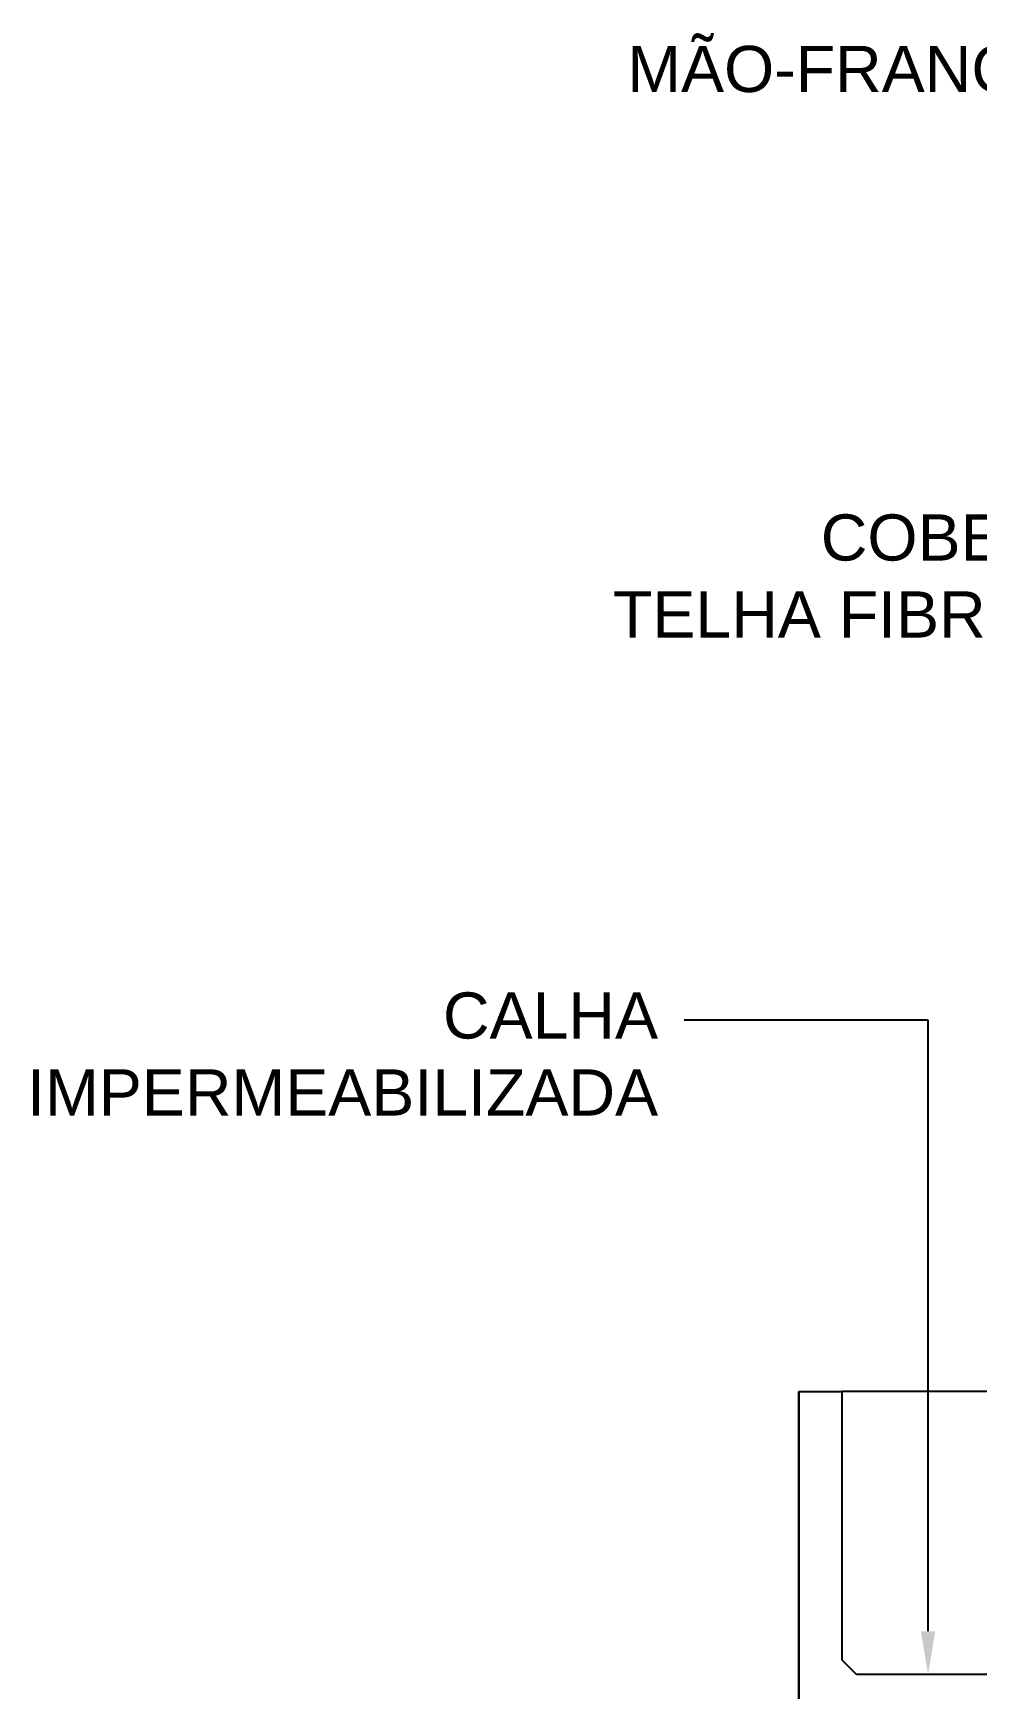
# Model space of a CAD drawing. Header units: metres. Extents: x 2494 to 3558, y 282 to 553.
# Drawn here: x 2858.94 to 2862.21, y 337.33 to 343.07 of the extents above; entities that cross this region are included whole.
import ezdxf
from ezdxf import colors
from ezdxf.entities.mleader import LeaderData, LeaderLine
from ezdxf.math import Vec2, Vec3

# ---------------------------------------------------------------- set-up
doc = ezdxf.new("R2010")
doc.units = ezdxf.units.M
doc.header["$LTSCALE"] = 7
doc.header["$MEASUREMENT"] = 0
for name, color, linetype in [('PENA 0.15', 7, 'Continuous'), ('PENA 06', 6, 'Continuous'), ('TXT ESPECIFICAÇÕES', 7, 'Continuous')]:
    doc.layers.add(name, color=color, linetype=linetype)
doc.styles.get("Standard").update_dxf_attribs({"font": 'arial.ttf'})

msp = doc.modelspace()

# ---------------------------------------------------------------- linework, layer by layer
at = {"layer": 'PENA 0.15'}
msp.add_line((2867.3882, 338.3625), (2861.7382, 338.3625), dxfattribs=at)
at = {"layer": 'PENA 06'}
for p, q in [((2861.5882, 338.3625), (2861.5882, 336.4825)), ((2861.5882, 338.3625), (2861.7382, 338.3625)), ((2861.5882, 336.4825), (2861.5882, 338.3625)), ((2861.7382, 337.4325), (2861.7382, 338.3625))]:
    msp.add_line(p, q, dxfattribs=at)
at = {"layer": 'PENA 06', "ltscale": 1.5}
msp.add_line((2861.7882, 337.3825), (2861.7382, 337.4325), dxfattribs=at)
at = {"layer": 'PENA 06'}
msp.add_lwpolyline([(2862.3882, 337.3825), (2861.7882, 337.3825)], dxfattribs=at)

# ---------------------------------------------------------------- leaders
at = {"layer": 'TXT ESPECIFICAÇÕES', "ltscale": 0.05}
ml = msp.add_multileader_mtext('Standard', dxfattribs=at)
ml.set_content('MÃO-FRANCESA METÁLICA', color=256)
ml.set_leader_properties()
ml.build(insert=Vec2(0, 0))
ml.multileader.update_dxf_attribs({"dogleg_length": 0.36, "arrow_head_size": 0.15})
ctx = ml.context
ctx.base_point, ctx.char_height, ctx.arrow_head_size, ctx.landing_gap_size, ctx.plane_origin = Vec3(2860.9202, 342.9439), 0.16, 0.15, 0.09, Vec3(2863.7542, 340.3993)
ctx.text_align_type = 2
notes = []
notes.append((ctx, [(0, (1, 1, 0), (2865.1128, 342.9439), (-1, 0), 1.0483, [(0, [(2866.8663, 341.624)], 0, [])])]))
ctx.mtext.insert, ctx.mtext.alignment, ctx.mtext.flow_direction = Vec3(2863.9745, 343.0253), 3, 5
ml = msp.add_multileader_mtext('Standard', dxfattribs=at)
ml.set_content('COBERTURA DE\\PTELHA FIBROCIMENTO\\P(i=5º)', color=256)
ml.set_leader_properties()
ml.build(insert=Vec2(0, 0))
ml.multileader.update_dxf_attribs({"dogleg_length": 0.36, "arrow_head_size": 0.15})
ctx = ml.context
ctx.base_point, ctx.char_height, ctx.arrow_head_size, ctx.landing_gap_size, ctx.plane_origin = Vec3(2860.8694, 341.2984), 0.16, 0.15, 0.09, Vec3(2863.2199, 338.7538)
ctx.text_align_type = 2
notes.append((ctx, [(0, (1, 1, 0), (2863.8903, 341.2984), (-1, 0), 0.36, [(0, [(2863.8903, 337.9203)], 0, [])])]))
ctx.mtext.insert, ctx.mtext.alignment, ctx.mtext.flow_direction = Vec3(2863.4403, 341.4019), 3, 5
ml = msp.add_multileader_mtext('Standard', dxfattribs=at)
ml.set_content('CALHA\\PIMPERMEABILIZADA', color=256)
ml.set_leader_properties()
ml.build(insert=Vec2(0, 0))
ml.multileader.update_dxf_attribs({"dogleg_length": 0.36, "arrow_head_size": 0.15})
ctx = ml.context
ctx.base_point, ctx.char_height, ctx.arrow_head_size, ctx.landing_gap_size, ctx.plane_origin = Vec3(2858.8456, 339.6497), 0.16, 0.15, 0.09, Vec3(2856.0076, 337.0487)
ctx.text_align_type = 2
notes.append((ctx, [(1, (1, 1, 0), (2862.0362, 339.6497), (-1, 0), 0.8452, [(0, [(2862.0362, 337.3825)], 0, [])])]))
ctx.mtext.insert, ctx.mtext.alignment, ctx.mtext.flow_direction = Vec3(2861.101, 339.7457), 3, 5
for ctx, leaders in notes:
    for number, flags, end, landing, length, lines in leaders:
        leader = LeaderData()
        leader.index, (leader.has_last_leader_line, leader.has_dogleg_vector, leader.attachment_direction) = number, flags
        leader.last_leader_point, leader.dogleg_vector, leader.dogleg_length = Vec3(end), Vec3(landing), length
        for number, points, colour, breaks in lines:
            line = LeaderLine()
            line.index, line.vertices, line.color, line.breaks = number, Vec3.list(points), colors.encode_raw_color(colour), breaks
            leader.lines.append(line)
        ctx.leaders.append(leader)

doc.saveas('drawing.dxf')
